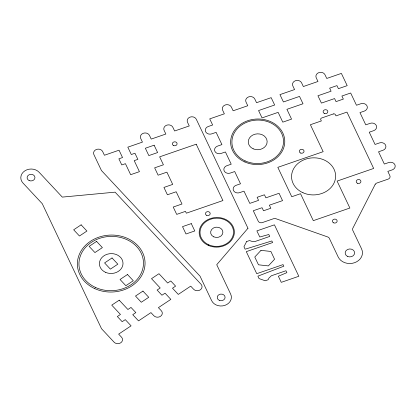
<?xml version="1.0" encoding="UTF-8"?>
<svg xmlns="http://www.w3.org/2000/svg" width="416" height="416" viewBox="0 0 416 416"><rect width="100%" height="100%" fill="white"/><g stroke="black" fill="none" stroke-linecap="round" stroke-linejoin="round"><path stroke-width="0.62" d="M246.61 241.556L243.963 246.75L245.128 249.2L271.856 240.952L272.615 242.554L246.288 251.649L256.74 273.697L283.067 264.602L283.826 266.204L257.899 276.146L259.064 278.595L265.195 280.758L268.117 279.744L269.001 278.013L271.346 275.782L285.974 270.728L286.884 272.652L278.356 276.208L281.263 282.339L298.818 276.276L274.43 224.827L256.875 230.89L259.776 237.011L268.798 234.504L269.714 236.428L255.086 241.483L251.581 241.27L249.538 240.547L246.61 241.556M375.149 184.454L352.81 228.275A3.146 2.647 -2.2 0 0 352.773 230.303L361.582 248.888A12.594 10.598 -2.2 0 1 354.526 262.73A12.594 10.598 -2.2 0 1 338.177 256.974L329.368 238.389A3.146 2.647 -2.2 0 0 327.694 236.954L275.933 218.722A3.146 2.647 -2.2 0 0 273.525 218.717L262.304 222.596A3.146 2.647 -2.2 0 1 258.216 221.156L253.282 210.746L262.059 207.714L263.51 210.777L270.821 208.25L269.37 205.187L282.537 200.637L279.053 193.289L265.886 197.834L264.436 194.776L257.124 197.298L258.575 200.361L249.798 203.393L243.989 191.147L239.6 192.66A4.722 3.973 -2.2 0 1 233.475 190.502A4.722 3.973 -2.2 0 1 236.116 185.312L240.505 183.794L234.702 171.543L230.313 173.061A4.722 3.973 -2.2 0 1 224.182 170.903A4.722 3.973 -2.2 0 1 226.829 165.714L231.218 164.195L225.41 151.944L221.021 153.462A4.722 3.973 -2.2 0 1 214.89 151.304A4.722 3.973 -2.2 0 1 217.537 146.115L221.926 144.596L216.117 132.345L211.728 133.864A4.722 3.973 -2.2 0 1 205.603 131.706A4.722 3.973 -2.2 0 1 208.25 126.511L212.633 124.998L209.732 118.872L224.359 113.823L222.617 110.146A4.722 3.973 -2.2 0 1 225.264 104.957A4.722 3.973 -2.2 0 1 231.395 107.115L233.137 110.791L247.764 105.737L246.022 102.06A4.722 3.973 -2.2 0 1 248.669 96.871A4.722 3.973 -2.2 0 1 254.8 99.029L256.542 102.705L271.17 97.651L274.654 105.004L258.56 110.562L262.044 117.91L278.138 112.351L282.781 122.153L291.559 119.122L286.91 109.32L303.004 103.766L299.52 96.413L283.426 101.972L279.942 94.619L294.57 89.57L292.828 85.894A4.722 3.973 -2.2 0 1 295.474 80.704A4.722 3.973 -2.2 0 1 301.605 82.862L303.347 86.538L317.975 81.484L316.233 77.813A4.722 3.973 -2.2 0 1 318.88 72.618A4.722 3.973 -2.2 0 1 325.01 74.781L326.752 78.452L341.38 73.403L347.183 85.649L338.411 88.681L336.96 85.618L329.644 88.145L331.094 91.208L317.933 95.758L321.417 103.106L334.578 98.561L336.029 101.624L343.346 99.096L341.895 96.034L350.667 93.002L356.476 105.248L360.864 103.735A4.722 3.973 -2.2 0 1 366.995 105.893A4.722 3.973 -2.2 0 1 364.348 111.082L359.96 112.601L365.768 124.852L370.157 123.334A4.722 3.973 -2.2 0 1 376.288 125.492A4.722 3.973 -2.2 0 1 373.641 130.681L369.252 132.2L375.055 144.451L379.444 142.932A4.722 3.973 -2.2 0 1 385.575 145.09A4.722 3.973 -2.2 0 1 382.928 150.285L378.539 151.798L384.348 164.05L388.736 162.531A4.722 3.973 -2.2 0 1 394.867 164.689A4.722 3.973 -2.2 0 1 392.22 169.884L387.832 171.397L389.865 175.687A3.146 2.647 -2.2 0 1 388.102 179.145L376.88 183.019A3.146 2.647 -2.2 0 0 375.149 184.454M247.967 228.259L216.731 264.706L230.667 294.107A10.234 8.611 -2.2 0 1 224.931 305.354A10.234 8.611 -2.2 0 1 211.65 300.674L200.039 276.177L101.447 170.529L93.896 154.606A4.722 3.973 -2.2 0 1 96.543 149.417A4.722 3.973 -2.2 0 1 102.674 151.575L104.416 155.251L119.044 150.197L122.528 157.544L118.867 158.808L121.774 164.934L125.429 163.67L130.655 174.694L139.433 171.662L134.207 160.638L137.862 159.375L134.961 153.254L131.3 154.518L127.816 147.165L142.444 142.116L140.702 138.44A4.722 3.973 -2.2 0 1 143.348 133.25A4.722 3.973 -2.2 0 1 149.479 135.408L151.221 139.084L165.849 134.03L164.107 130.354A4.722 3.973 -2.2 0 1 166.754 125.164A4.722 3.973 -2.2 0 1 172.884 127.322L174.626 130.998L189.254 125.944L187.512 122.273A4.722 3.973 -2.2 0 1 190.159 117.083A4.722 3.973 -2.2 0 1 196.29 119.241L247.967 228.259M260.993 250.354L254.79 257.02L258.482 264.8L268.367 265.912L274.57 259.241L270.884 251.462L260.993 250.354M81.125 224.838L73.674 229.798L79.466 236.012L86.923 231.046L81.125 224.838M96.585 241.4L89.128 246.36L94.926 252.574L102.378 247.608L96.585 241.4M112.039 257.962L104.588 262.922L110.38 269.136L117.837 264.17L112.039 257.962M127.494 274.524L120.042 279.484L125.84 285.698L133.292 280.732L127.494 274.524M119.21 300.18L111.753 305.141L120.448 314.46L117.343 316.529L122.174 321.703L125.278 319.634L131.076 325.848L118.654 334.116L121.55 337.225A4.722 3.973 -2.2 0 1 120.723 342.81A4.722 3.973 -2.2 0 1 114.098 342.186L101.535 328.728L42.276 203.71L22.953 183.009A10.234 8.611 -2.2 0 1 24.752 170.903A10.234 8.611 -2.2 0 1 39.104 172.255L62.291 197.101L115.086 192.156L201.063 284.284A4.722 3.973 -2.2 0 1 200.236 289.869A4.722 3.973 -2.2 0 1 193.612 289.245L190.71 286.14L178.287 294.414L172.489 288.2L175.599 286.135L170.768 280.956L167.664 283.026L158.969 273.707L151.512 278.673L160.207 287.986L157.102 290.056L161.933 295.23L165.038 293.166L170.836 299.374L158.408 307.648L161.309 310.752A4.722 3.973 -2.2 0 1 160.477 316.337A4.722 3.973 -2.2 0 1 153.852 315.718L150.956 312.608L138.533 320.882L132.735 314.673L135.84 312.603L131.009 307.429L127.904 309.494L119.21 300.18M142.953 291.086L135.496 296.046L141.294 302.26L148.751 297.294L142.953 291.086M154.123 145.205L145.35 148.236L148.834 155.589L157.607 152.558L154.123 145.205M196.212 144.212L159.64 156.842L163.415 164.804L154.638 167.835L158.122 175.188L166.899 172.156L172.708 184.402L163.93 187.434L167.414 194.787L176.192 191.755L181.995 204.006L173.222 207.038L176.706 214.386L185.479 211.354L186.352 213.19L222.919 200.559L196.212 144.212M333.362 113.948L321.662 117.988A1.576 1.326 -2.2 0 0 320.778 119.72L321.36 120.942L310.388 124.732L323.164 151.684L277.82 167.346L291.756 196.742L300.529 193.71L313.305 220.662L349.872 208.031L337.1 181.08L373.667 168.449L346.96 112.102L335.988 115.892L335.405 114.665A1.576 1.326 -2.2 0 0 333.362 113.948M191.287 223.605L182.51 226.637L185.994 233.984L194.771 230.953L191.287 223.605M105.498 272.308A11.804 9.937 -2.2 0 0 123.011 263.234A11.804 9.937 -2.2 0 0 105.123 255.102A11.804 9.937 -2.2 0 0 105.498 272.308M95.592 287.487A32.271 27.154 -2.2 0 0 143.468 262.688A32.271 27.154 -2.2 0 0 94.572 240.464A32.271 27.154 -2.2 0 0 95.592 287.487M94.832 288.657A33.842 28.48 -2.2 0 0 145.044 262.647A33.842 28.48 -2.2 0 0 93.761 239.34A33.842 28.48 -2.2 0 0 94.832 288.657M29.125 180.549A3.936 3.312 -2.2 0 0 34.965 177.528A3.936 3.312 -2.2 0 0 29 174.819A3.936 3.312 -2.2 0 0 29.125 180.549M219.263 300.316A3.936 3.312 -2.2 0 0 225.092 297.279A3.936 3.312 -2.2 0 0 219.123 294.58A3.936 3.312 -2.2 0 0 219.263 300.316M347.604 256.438A4.722 3.973 -2.2 0 0 354.604 252.793A4.722 3.973 -2.2 0 0 347.433 249.558A4.722 3.973 -2.2 0 0 347.604 256.438M173.597 145.548A2.361 1.986 -2.2 0 0 177.091 143.723A2.361 1.986 -2.2 0 0 173.508 142.106A2.361 1.986 -2.2 0 0 173.597 145.548M206.695 215.368A2.361 1.986 -2.2 0 0 210.189 213.543A2.361 1.986 -2.2 0 0 206.606 211.926A2.361 1.986 -2.2 0 0 206.695 215.368M333.648 222.836A2.361 1.986 -2.2 0 0 337.142 221.016A2.361 1.986 -2.2 0 0 333.559 219.393A2.361 1.986 -2.2 0 0 333.648 222.836M300.55 153.015A2.361 1.986 -2.2 0 0 304.044 151.19A2.361 1.986 -2.2 0 0 300.461 149.573A2.361 1.986 -2.2 0 0 300.55 153.015M324.34 113.433A2.361 1.986 -2.2 0 0 327.839 111.613A2.361 1.986 -2.2 0 0 324.256 109.996A2.361 1.986 -2.2 0 0 324.34 113.433M357.438 183.258A2.361 1.986 -2.2 0 0 360.937 181.433A2.361 1.986 -2.2 0 0 357.354 179.816A2.361 1.986 -2.2 0 0 357.438 183.258M302.973 192.743A22.038 18.543 -2.2 0 0 335.618 175.739A22.038 18.543 -2.2 0 0 302.177 160.633A22.038 18.543 -2.2 0 0 302.973 192.743M244.66 161.907A27.076 22.786 -2.2 0 0 284.768 141.008A27.076 22.786 -2.2 0 0 243.682 122.455A27.076 22.786 -2.2 0 0 244.66 161.907M245.268 160.971A25.818 21.726 -2.2 0 0 283.509 141.045A25.818 21.726 -2.2 0 0 244.338 123.354A25.818 21.726 -2.2 0 0 245.268 160.971M253.157 148.808A9.443 7.946 -2.2 0 0 267.145 141.518A9.443 7.946 -2.2 0 0 252.814 135.044A9.443 7.946 -2.2 0 0 253.157 148.808M208.291 245.383A17.597 14.81 -2.2 0 0 234.359 231.8A17.597 14.81 -2.2 0 0 207.657 219.736A17.597 14.81 -2.2 0 0 208.291 245.383M208.686 244.774A16.78 14.123 -2.2 0 0 233.542 231.826A16.78 14.123 -2.2 0 0 208.078 220.324A16.78 14.123 -2.2 0 0 208.686 244.774M213.814 236.87A6.141 5.164 -2.2 0 0 222.903 232.133A6.141 5.164 -2.2 0 0 213.59 227.921A6.141 5.164 -2.2 0 0 213.814 236.87"/></g></svg>
